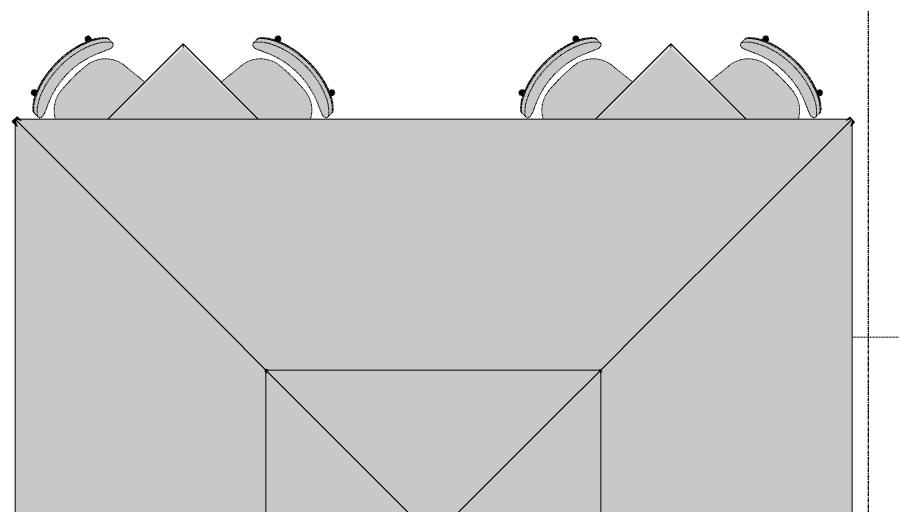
# Model space of a CAD drawing. Header units: inches. Extents: x 9391 to 11530, y 1186 to 2858.
# Drawn here: x 10653.9 to 10783.9, y 2433.5 to 2505.6 of the extents above; entities that cross this region are included whole.
import ezdxf

# ---------------------------------------------------------------- set-up
doc = ezdxf.new("R2010")
doc.units = ezdxf.units.IN
doc.header["$MEASUREMENT"] = 0
for name, pattern in [('Dash 1_16_', [0.125, 0.0625, -0.0625]), ('Grid Line 1_2_', [0.875, 0.5, -0.125, 0.125, -0.125]), ('Hidden 1_8_', [0.1875, 0.125, -0.0625])]:
    doc.linetypes.add(name, pattern=pattern)
for name, color, linetype, lineweight in [('A-DETL-HDLN', 90, 'Hidden 1_8_', 9), ('A-GENM', 5, 'Continuous', 9), ('G-IMPT', 8, 'Continuous', 9), ('I-FURN', 30, 'Continuous', 9), ('I-FURN-1', 9, 'Continuous', 9), ('I-FURN-2', 253, 'Dash 1_16_', 9), ('S-GRID-1', 1, 'Grid Line 1_2_', 30)]:
    doc.layers.add(name, color=color, linetype=linetype, lineweight=lineweight)

# ---------------------------------------------------------------- blocks, each defined once
blk = doc.blocks.new('Table-Coffee_SMARTBIM - SQ-V27-FLOOR PLAN - ROOF')
at = {"layer": 'I-FURN'}
for points in [[(-0.59, 14.88), (14.88, 14.88), (14.92, 14.96), (-0.65, 14.94), (-0.61, 14.9)], [(-0.51, 14.79), (14.84, 14.84), (14.84, 14.88), (-0.57, 14.86), (-0.53, 14.81)], [(-0.43, 14.71), (14.76, 14.76), (14.76, 14.79), (-0.49, 14.77), (-0.45, 14.73)], [(-0.34, 14.63), (14.67, 14.67), (14.67, 14.71), (-0.41, 14.69), (-0.37, 14.65)], [(9.7, 4.58), (14.63, -0.34), (14.63, 14.63), (-0.34, 14.63), (7.31, 6.97)], [(14.65, -0.37), (14.71, -0.43), (14.67, 14.67), (14.63, 14.63), (14.63, -0.34)], [(14.76, -0.47), (14.79, -0.51), (14.76, 14.76), (14.71, 14.67), (14.74, -0.45)], [(14.84, -0.55), (14.88, -0.59), (14.84, 14.84), (14.79, 14.76), (14.79, -0.51), (14.82, -0.53)], [(14.96, -0.67), (14.92, 14.92), (14.88, 14.84), (14.88, -0.59), (14.94, -0.66)]]:
    blk.add_hatch(color=256, dxfattribs=at).paths.add_polyline_path(points, flags=0)
for p, q in [((15, 15), (-0.72, 15)), ((15, -0.72), (15, 15))]:
    blk.add_line(p, q, dxfattribs=at)
for points in [[(14.71, 14.71), (14.7, 14.7), (14.67, 14.67), (14.64, 14.64), (14.63, 14.63)], [(14.79, 14.79), (14.78, 14.78), (14.76, 14.76), (14.73, 14.73), (14.71, 14.71)], [(14.88, 14.88), (14.86, 14.86), (14.84, 14.84), (14.81, 14.81), (14.79, 14.79)], [(14.96, 14.96), (14.95, 14.95), (14.92, 14.92), (14.89, 14.89), (14.88, 14.88)], [(14.99, 14.99), (14.98, 14.98), (14.97, 14.97), (14.96, 14.96), (14.96, 14.96)], [(15, 15), (15, 15), (15, 15), (14.99, 14.99), (14.99, 14.99)]]:
    blk.add_open_spline(points, degree=3, dxfattribs=at)
blk = doc.blocks.new('HermanMiller_Collection_Deja-VuChair - OUTDOOR - CHAIR-V28-FLOOR PLAN - ROOF')
at = {"layer": 'I-FURN-1'}
for points in [[(-6.66, -7.26), (-7.16, -6.6), (-7.64, -5.75), (-8.16, -4.43), (-8.29, -3.97), (-8.52, -3.02), (-8.66, -2.23), (-8.79, -1.04), (-8.8, 0.56), (-8.71, 1.7), (-8.54, 2.84), (-8.28, 3.97), (-8.03, 4.73), (-7.73, 5.48), (-7.36, 6.22), (-6.82, 7.02), (-7.19, 6.54), (-7.66, 5.77), (-8.09, 4.8), (-8.36, 4.05), (-8.56, 3.34), (-8.79, 2.2), (-8.94, 0.69), (-8.95, -0.43), (-8.86, -1.69), (-8.73, -2.59), (-8.51, -3.59), (-8.12, -4.8), (-7.8, -5.53), (-7.43, -6.24), (-6.89, -6.99)], [(-4.96, -7.62), (-4.88, -7.44), (-4.84, -7.2), (-4.87, -7.02), (-5.08, -6.44), (-6.07, -4.01), (-6.36, -3), (-6.61, -1.46), (-6.69, -0.6), (-6.66, 0.95), (-6.57, 1.81), (-6.22, 3.43), (-6, 4.17), (-5.15, 6.19), (-4.83, 7.02), (-4.81, 7.28), (-4.84, 7.44), (-4.92, 7.62), (-5.13, 7.74), (-5.27, 7.74), (-5.38, 7.7), (-5.86, 7.29), (-6.43, 6.6), (-6.94, 5.77), (-7.48, 4.51), (-7.71, 3.8), (-7.91, 3), (-8.1, 1.97), (-8.21, 0.76), (-8.23, -0.48), (-8.14, -1.71), (-8, -2.65), (-7.73, -3.8), (-7.39, -4.81), (-7.1, -5.49), (-6.72, -6.21), (-6.13, -7.03), (-5.61, -7.56), (-5.3, -7.75), (-5.27, -7.76), (-5.09, -7.72)], [(-7.66, 5.77), (-7.13, 6.64), (-6.5, 7.38), (-6.11, 7.7), (-6.09, 7.76), (-6.28, 7.71), (-6.42, 7.62), (-6.78, 7.3), (-7.32, 6.6), (-7.79, 5.77), (-7.78, 5.77)], [(-6.94, 5.77), (-6.42, 6.62), (-5.86, 7.29), (-5.38, 7.7), (-5.32, 7.76), (-6.02, 7.74), (-6.21, 7.64), (-6.58, 7.3), (-7.12, 6.6), (-7.6, 5.77), (-6.97, 5.77)], [(-2.64, -5.6), (2.25, -0.72), (2.25, 7.04), (-1.6, 6.63), (-2.59, 6.41), (-3.51, 5.98), (-4.3, 5.34), (-4.93, 4.55), (-5.38, 3.54), (-5.58, 2.64), (-5.71, 0), (-5.57, -2.67), (-5.36, -3.63), (-4.93, -4.55), (-4.3, -5.34), (-3.4, -6.03), (-3.17, -6.14), (-2.67, -5.64)], [(-8.08, 5.11), (-7.76, 5.92), (-8.15, 6.05), (-8.47, 5.95), (-8.6, 5.77), (-8.59, 5.43), (-8.34, 5.21), (-8.26, 5.17)], [(-8.52, 3.5), (-8.09, 4.8), (-7.77, 5.53), (-7.66, 5.77), (-7.79, 5.77), (-8.22, 4.73), (-8.46, 4), (-8.6, 3.5)], [(-7.8, 3.5), (-7.37, 4.81), (-7.04, 5.56), (-6.97, 5.77), (-7.62, 5.73), (-8.14, 4.43), (-8.28, 3.97), (-8.41, 3.5), (-8.02, 3.5)], [(-7.82, -3.5), (-8.06, -2.35), (-8.22, -0.75), (-8.23, 0.49), (-8.2, 1.18), (-7.96, 2.74), (-7.8, 3.5), (-8.41, 3.5), (-8.65, 2.23), (-8.8, 0.72), (-8.8, -0.56), (-8.72, -1.7), (-8.55, -2.87), (-8.42, -3.5), (-7.92, -3.5)], [(-7.69, -5.77), (-8.2, -4.57), (-8.38, -4.06), (-8.54, -3.5), (-8.62, -3.5), (-8.24, -4.73), (-7.92, -5.54), (-7.82, -5.77)], [(-6.97, -5.77), (-7.51, -4.51), (-7.76, -3.71), (-7.82, -3.5), (-8.42, -3.5), (-8.05, -4.73), (-7.75, -5.48), (-7.63, -5.77), (-7, -5.77)], [(-7.74, -5.92), (-8.01, -5.33), (-8.12, -5.12), (-8.44, -5.26), (-8.62, -5.54), (-8.62, -5.66), (-8.47, -5.95), (-8.26, -6.05), (-7.9, -5.97), (-7.77, -5.93)], [(-6.02, -7.76), (-6.25, -7.64), (-6.62, -7.29), (-7.31, -6.42), (-7.69, -5.77), (-7.8, -5.81), (-7.33, -6.64), (-6.81, -7.3), (-6.37, -7.7), (-6.11, -7.76), (-6.04, -7.76)], [(-5.27, -7.76), (-5.43, -7.7), (-5.9, -7.29), (-6.47, -6.6), (-7, -5.77), (-7.62, -5.78), (-7.12, -6.66), (-6.62, -7.3), (-6.17, -7.7), (-5.91, -7.76), (-5.29, -7.76)]]:
    blk.add_hatch(color=256, dxfattribs=at).paths.add_polyline_path(points, flags=0)
h = blk.add_hatch(color=256, dxfattribs=at)
h.paths.add_polyline_path([(-8.62, -3.5), (-8.59, -3.26), (-8.82, -2.06), (-8.94, -0.69), (-8.95, 0.43), (-8.87, 1.52), (-8.7, 2.7), (-8.58, 3.33), (-8.62, 3.4), (-8.89, 1.82), (-8.99, 0.64), (-9, -0.38), (-8.91, -1.74), (-8.76, -2.78), (-8.63, -3.4)], flags=0)
h.paths.add_polyline_path([(-8.57, 3.27), (-8.52, 3.5), (-8.58, 3.47), (-8.57, 3.3)], flags=0)
at = {"layer": 'I-FURN-2'}
for p, q in [((-5.95, 7.76), (-6.17, 7.76)), ((-5.23, 7.76), (-5.98, 7.76)), ((-1.6, 6.63), (2.25, 7.04)), ((-8.34, 5.21), (-8.08, 5.11)), ((-7.72, 5.91), (-8.03, 6.03)), ((-8.1, -5.12), (-8.34, -5.21)), ((-8.03, -6.03), (-7.74, -5.92)), ((-6.22, -7.76), (-5.99, -7.76)), ((-6.02, -7.76), (-5.27, -7.76))]:
    blk.add_line(p, q, dxfattribs=at)
for centre, radius, start, end in [((-1.14, 2.2), 4.46, 96, 174.2705), ((-8.19, 5.62), 0.438, 69.4759, 249.4759), ((20.76, 0), 26.47, 174.2705, 185.7295), ((-1.14, -2.2), 4.46, 185.7295, 242.6914), ((-8.19, -5.62), 0.438, 110.5241, 290.5241)]:
    blk.add_arc(centre, radius, start, end, dxfattribs=at)
for points, knots in [([(-6.17, 7.76), (-6.2, 7.75), (-6.26, 7.74), (-6.35, 7.69), (-6.42, 7.63), (-6.49, 7.57), (-6.55, 7.53), (-6.61, 7.47), (-6.68, 7.4), (-6.83, 7.24), (-7.04, 7), (-7.31, 6.63), (-7.56, 6.22), (-7.72, 5.92), (-7.79, 5.77)], [-1, -1, -1, -1, -0.892857, -0.839286, -0.785714, -0.732143, -0.705357, -0.678571, -0.625, -0.571429, -0.428571, -0.285714, -0.142857, 0, 0, 0, 0]), ([(-7.66, 5.77), (-7.6, 5.88), (-7.51, 6.05), (-7.38, 6.27), (-7.18, 6.58), (-6.91, 6.94), (-6.67, 7.2), (-6.58, 7.29)], [-1, -1, -1, -1, -0.8928571, -0.8392857, -0.7857143, -0.5714286, -0.4285714, -0.4285714, -0.4285714, -0.4285714]), ([(-7.6, 5.77), (-7.53, 5.92), (-7.37, 6.22), (-7.11, 6.63), (-6.88, 6.95), (-6.73, 7.13), (-6.67, 7.2)], [0, 0, 0, 0, 0.1428571, 0.2857143, 0.4285714, 0.5227503, 0.5227503, 0.5227503, 0.5227503]), ([(-5.23, 7.76), (-5.25, 7.75), (-5.29, 7.74), (-5.38, 7.7), (-5.47, 7.64), (-5.54, 7.58), (-5.62, 7.52), (-5.73, 7.42), (-5.91, 7.25), (-6.18, 6.94), (-6.46, 6.58), (-6.66, 6.27), (-6.79, 6.05), (-6.88, 5.88), (-6.94, 5.77)], [0, 0, 0, 0, 0.071429, 0.142857, 0.214286, 0.25, 0.285714, 0.357143, 0.428571, 0.571429, 0.785714, 0.839286, 0.892857, 1, 1, 1, 1]), ([(-6.58, 7.3), (-6.55, 7.33), (-6.49, 7.4), (-6.41, 7.47), (-6.36, 7.52), (-6.35, 7.53), (-6.34, 7.54)], [0.5714286, 0.5714286, 0.5714286, 0.5714286, 0.625, 0.6785714, 0.7053571, 0.7125679, 0.7125679, 0.7125679, 0.7125679]), ([(-6.58, 7.29), (-6.54, 7.34), (-6.45, 7.43), (-6.37, 7.5), (-6.32, 7.53)], [-0.4274549, -0.4274549, -0.4274549, -0.4274549, -0.3571429, -0.2857143, -0.2857143, -0.2857143, -0.2857143]), ([(-6.34, 7.54), (-6.33, 7.55), (-6.29, 7.58), (-6.23, 7.63), (-6.17, 7.67), (-6.14, 7.69), (-6.13, 7.7)], [0.7142857, 0.7142857, 0.7142857, 0.7142857, 0.7321429, 0.7857143, 0.8392857, 0.8562012, 0.8562012, 0.8562012, 0.8562012]), ([(-6.13, 7.7), (-6.12, 7.71), (-6.06, 7.74), (-6.01, 7.75), (-5.98, 7.76)], [0.8571429, 0.8571429, 0.8571429, 0.8571429, 0.8928571, 1, 1, 1, 1]), ([(-5.55, 5.29), (-5.49, 5.43), (-5.37, 5.7), (-5.2, 6.09), (-5.04, 6.45), (-4.93, 6.72), (-4.86, 6.9), (-4.82, 7.06), (-4.8, 7.15), (-4.8, 7.2)], [0, 0, 0, 0, 0.166667, 0.333333, 0.5, 0.666667, 0.75, 0.833333, 1, 1, 1, 1]), ([(-5.58, -5.29), (-5.91, -4.55), (-6.43, -3.02), (-6.8, -0.41), (-6.59, 2.43), (-5.97, 4.37), (-5.55, 5.29)], [0, 0, 0, 0, 0.222222, 0.444444, 0.722222, 1, 1, 1, 1]), ([(-7.82, -5.77), (-7.77, -5.88), (-7.68, -6.05), (-7.56, -6.27), (-7.44, -6.48), (-7.27, -6.72), (-7.05, -7.02), (-6.86, -7.26), (-6.69, -7.43), (-6.57, -7.54), (-6.46, -7.63), (-6.33, -7.73), (-6.26, -7.75), (-6.22, -7.76)], [-1, -1, -1, -1, -0.892857, -0.839286, -0.785714, -0.678571, -0.571429, -0.428571, -0.357143, -0.285714, -0.214286, -0.142857, 0, 0, 0, 0]), ([(-6.37, -7.54), (-6.37, -7.53), (-6.39, -7.51), (-6.44, -7.47), (-6.52, -7.39), (-6.68, -7.24), (-6.9, -6.99), (-7.18, -6.63), (-7.45, -6.22), (-7.61, -5.92), (-7.69, -5.77)], [-0.7142857, -0.7142857, -0.7142857, -0.7142857, -0.7053571, -0.6785714, -0.625, -0.5714286, -0.4285714, -0.2857143, -0.1428571, 0, 0, 0, 0]), ([(-6.66, -7.26), (-6.73, -7.17), (-6.87, -7.01), (-7.08, -6.72), (-7.24, -6.48), (-7.37, -6.27), (-7.49, -6.05), (-7.57, -5.88), (-7.63, -5.77)], [0.448882, 0.448882, 0.448882, 0.448882, 0.5714286, 0.6785714, 0.7857143, 0.8392857, 0.8928571, 1, 1, 1, 1]), ([(-6.97, -5.77), (-6.89, -5.92), (-6.73, -6.22), (-6.46, -6.63), (-6.18, -6.99), (-5.96, -7.24), (-5.8, -7.39), (-5.72, -7.47), (-5.66, -7.52), (-5.6, -7.57), (-5.53, -7.63), (-5.45, -7.68), (-5.36, -7.74), (-5.3, -7.75), (-5.27, -7.76)], [0, 0, 0, 0, 0.142857, 0.285714, 0.428571, 0.571429, 0.625, 0.678571, 0.705357, 0.732143, 0.785714, 0.839286, 0.892857, 1, 1, 1, 1]), ([(-4.84, -7.2), (-4.84, -7.15), (-4.86, -7.06), (-4.9, -6.9), (-4.97, -6.72), (-5.07, -6.45), (-5.23, -6.09), (-5.4, -5.7), (-5.52, -5.43), (-5.58, -5.29)], [0, 0, 0, 0, 0.166667, 0.25, 0.333333, 0.5, 0.666667, 0.833333, 1, 1, 1, 1]), ([(-6.38, -7.54), (-6.42, -7.5), (-6.5, -7.43), (-6.58, -7.34), (-6.62, -7.3)], [0.287407, 0.287407, 0.287407, 0.287407, 0.3571429, 0.4285714, 0.4285714, 0.4285714, 0.4285714]), ([(-6.17, -7.7), (-6.2, -7.68), (-6.27, -7.63), (-6.34, -7.57), (-6.38, -7.54)], [0.1437853, 0.1437853, 0.1437853, 0.1437853, 0.2142857, 0.2857143, 0.2857143, 0.2857143, 0.2857143])]:
    blk.add_open_spline(points, degree=3, knots=knots, dxfattribs=at)
for points in [[(-6.67, 7.2), (-6.64, 7.23), (-6.62, 7.26), (-6.59, 7.29)], [(-4.8, 7.2), (-4.81, 7.29), (-4.83, 7.45), (-4.91, 7.63), (-5.04, 7.73), (-5.16, 7.76), (-5.23, 7.76)], [(-7.79, 5.77), (-7.91, 5.53), (-8.12, 5.03), (-8.39, 4.27), (-8.54, 3.76), (-8.6, 3.5)], [(-8.52, 3.5), (-8.46, 3.76), (-8.3, 4.28), (-8.01, 5.04), (-7.78, 5.53), (-7.66, 5.77)], [(-8.41, 3.5), (-8.35, 3.76), (-8.2, 4.27), (-7.93, 5.03), (-7.72, 5.53), (-7.6, 5.77)], [(-6.94, 5.77), (-7.06, 5.53), (-7.29, 5.04), (-7.58, 4.28), (-7.74, 3.76), (-7.8, 3.5)], [(-8.6, 3.5), (-8.78, 2.74), (-9.03, 1.19), (-9.04, -1.18), (-8.8, -2.74), (-8.62, -3.5)], [(-8.54, -3.5), (-8.73, -2.74), (-8.99, -1.19), (-8.98, 1.19), (-8.72, 2.74), (-8.52, 3.5)], [(-8.42, -3.5), (-8.6, -2.74), (-8.84, -1.18), (-8.84, 1.19), (-8.59, 2.74), (-8.41, 3.5)], [(-7.8, 3.5), (-8, 2.74), (-8.26, 1.19), (-8.27, -1.19), (-8.01, -2.74), (-7.82, -3.5)], [(-8.62, -3.5), (-8.56, -3.76), (-8.41, -4.27), (-8.15, -5.03), (-7.94, -5.53), (-7.82, -5.77)], [(-7.69, -5.77), (-7.81, -5.53), (-8.04, -5.04), (-8.32, -4.27), (-8.48, -3.76), (-8.54, -3.5)], [(-7.63, -5.77), (-7.74, -5.53), (-7.96, -5.03), (-8.22, -4.27), (-8.36, -3.76), (-8.42, -3.5)], [(-7.82, -3.5), (-7.75, -3.76), (-7.6, -4.27), (-7.32, -5.04), (-7.09, -5.53), (-6.97, -5.77)], [(-6.02, -7.76), (-6.06, -7.75), (-6.11, -7.73), (-6.17, -7.7)], [(-5.27, -7.76), (-5.2, -7.76), (-5.08, -7.73), (-4.95, -7.63), (-4.87, -7.45), (-4.85, -7.29), (-4.84, -7.2)]]:
    blk.add_open_spline(points, degree=3, dxfattribs=at)
blk = doc.blocks.new('HermanMiller_Collection_Deja-VuChair - OUTDOOR - CHAIR-V29-FLOOR PLAN - ROOF')
at = {"layer": 'I-FURN-1'}
for points in [[(-6.66, 7.26), (-7.18, 6.62), (-7.69, 5.77), (-8.12, 4.8), (-8.45, 3.81), (-8.58, 3.33), (-8.8, 2.2), (-8.94, 0.69), (-8.95, -0.43), (-8.87, -1.52), (-8.77, -2.35), (-8.5, -3.59), (-8.09, -4.8), (-7.77, -5.52), (-7.39, -6.24), (-6.84, -7), (-7.04, -6.72), (-7.38, -6.18), (-7.82, -5.26), (-8.14, -4.43), (-8.28, -3.97), (-8.5, -3.02), (-8.69, -1.88), (-8.78, -1.05), (-8.8, 0.56), (-8.72, 1.7), (-8.55, 2.84), (-8.29, 3.97), (-8.05, 4.73), (-7.75, 5.48), (-7.39, 6.22), (-6.86, 7.02), (-6.82, 7.07)], [(-4.96, 7.62), (-5.17, 7.74), (-5.35, 7.73), (-5.43, 7.7), (-5.9, 7.29), (-6.48, 6.58), (-6.97, 5.77), (-7.51, 4.51), (-7.73, 3.8), (-7.92, 3), (-8.1, 1.97), (-8.22, 0.75), (-8.23, -0.49), (-8.16, -1.48), (-7.98, -2.65), (-7.71, -3.8), (-7.37, -4.81), (-7.04, -5.56), (-6.69, -6.21), (-6.12, -7), (-5.58, -7.56), (-5.32, -7.72), (-5.23, -7.76), (-5.01, -7.7), (-4.92, -7.62), (-4.84, -7.44), (-4.8, -7.2), (-4.83, -7.02), (-5.04, -6.44), (-6, -4.17), (-6.34, -3), (-6.59, -1.65), (-6.69, -0.48), (-6.66, 0.95), (-6.58, 1.81), (-6.24, 3.4), (-6.02, 4.16), (-5.22, 6.11), (-4.87, 7.02), (-4.86, 7.32), (-4.9, 7.49)], [(-6.02, 7.76), (-6.32, 7.71), (-6.46, 7.62), (-6.81, 7.3), (-7.35, 6.6), (-7.82, 5.77), (-7.67, 5.81), (-7.16, 6.64), (-6.56, 7.36), (-6.16, 7.7), (-6.05, 7.74)], [(-5.27, 7.76), (-6.05, 7.74), (-6.25, 7.64), (-6.62, 7.3), (-7.16, 6.6), (-7.63, 5.77), (-6.97, 5.77), (-6.46, 6.62), (-5.9, 7.29), (-5.43, 7.7), (-5.3, 7.75)], [(-7.74, 5.92), (-8.15, 6.05), (-8.47, 5.95), (-8.56, 5.82), (-8.62, 5.54), (-8.59, 5.43), (-8.34, 5.21), (-8.1, 5.12), (-7.75, 5.91)], [(-7.69, 5.77), (-7.82, 5.77), (-8.24, 4.73), (-8.56, 3.7), (-8.62, 3.5), (-8.54, 3.5), (-8.12, 4.8), (-7.8, 5.53), (-7.74, 5.65)], [(-6.97, 5.77), (-7.65, 5.73), (-8.16, 4.43), (-8.3, 3.97), (-8.42, 3.5), (-7.82, 3.5), (-7.39, 4.81), (-7.07, 5.56), (-6.98, 5.75)], [(2.25, 0.72), (-3.17, 6.14), (-3.51, 5.98), (-4.36, 5.26), (-4.93, 4.55), (-5.36, 3.63), (-5.58, 2.64), (-5.71, 0), (-5.57, -2.67), (-5.36, -3.63), (-4.88, -4.61), (-4.3, -5.34), (-3.51, -5.98), (-2.58, -6.42), (-1.6, -6.63), (2.25, -7.04), (2.25, -1.35)], [(-7.82, 3.5), (-8.42, 3.5), (-8.66, 2.23), (-8.79, 1.04), (-8.8, -0.56), (-8.71, -1.7), (-8.54, -2.83), (-8.41, -3.5), (-7.8, -3.5), (-8.05, -2.34), (-8.21, -0.76), (-8.23, 0.48), (-8.2, 1.18), (-7.98, 2.73), (-7.86, 3.31)], [(-8.52, -3.5), (-8.6, -3.5), (-8.17, -4.86), (-7.89, -5.54), (-7.79, -5.77), (-7.66, -5.77), (-8.09, -4.8), (-8.36, -4.05), (-8.5, -3.59)], [(-7.8, -3.5), (-8.41, -3.5), (-8.03, -4.73), (-7.73, -5.48), (-7.6, -5.77), (-6.95, -5.74), (-7.48, -4.51), (-7.74, -3.72), (-7.75, -3.69)], [(-8.08, -5.11), (-8.44, -5.26), (-8.62, -5.54), (-8.56, -5.83), (-8.37, -6.01), (-8.26, -6.05), (-8.03, -6.03), (-7.73, -5.89), (-7.95, -5.4), (-8.08, -5.11)], [(-7.66, -5.77), (-7.77, -5.81), (-7.3, -6.62), (-6.78, -7.3), (-6.32, -7.7), (-6.07, -7.76), (-6.09, -7.71), (-6.24, -7.61), (-6.59, -7.29), (-7.28, -6.42), (-7.64, -5.81)], [(-6.94, -5.77), (-7.59, -5.78), (-7.09, -6.65), (-6.58, -7.3), (-6.13, -7.7), (-5.87, -7.76), (-5.32, -7.72), (-5.38, -7.7), (-5.86, -7.29), (-6.43, -6.6), (-6.87, -5.89)]]:
    blk.add_hatch(color=256, dxfattribs=at).paths.add_polyline_path(points, flags=0)
h = blk.add_hatch(color=256, dxfattribs=at)
h.paths.add_polyline_path([(-8.62, 3.5), (-8.9, 1.81), (-8.99, 0.74), (-8.99, -0.56), (-8.91, -1.7), (-8.73, -2.84), (-8.59, -3.39), (-8.57, -3.27), (-8.81, -2.06), (-8.94, -0.69), (-8.95, 0.43), (-8.86, 1.69), (-8.72, 2.64), (-8.6, 3.32), (-8.61, 3.47)], flags=0)
h.paths.add_polyline_path([(-8.57, -3.27), (-8.58, -3.5), (-8.52, -3.5), (-8.57, -3.29)], flags=0)
at = {"layer": 'I-FURN-2'}
for p, q in [((-5.99, 7.76), (-6.22, 7.76)), ((-5.27, 7.76), (-6.02, 7.76)), ((-8.34, 5.21), (-8.1, 5.12)), ((-7.74, 5.92), (-8.03, 6.03)), ((-8.08, -5.11), (-8.34, -5.21)), ((-8.03, -6.03), (-7.72, -5.91)), ((-6.17, -7.76), (-5.95, -7.76)), ((-5.98, -7.76), (-5.23, -7.76)), ((2.25, -7.04), (-1.6, -6.63))]:
    blk.add_line(p, q, dxfattribs=at)
for centre, radius, start, end in [((-8.19, 5.62), 0.438, 69.4759, 249.4759), ((-1.14, 2.2), 4.46, 117.3086, 174.2705), ((20.76, 0), 26.47, 174.2705, 185.7295), ((-1.14, -2.2), 4.46, 185.7295, 264), ((-8.19, -5.62), 0.438, 110.5241, 290.5241)]:
    blk.add_arc(centre, radius, start, end, dxfattribs=at)
for points, knots in [([(-6.22, 7.76), (-6.25, 7.75), (-6.3, 7.74), (-6.39, 7.69), (-6.46, 7.63), (-6.53, 7.58), (-6.59, 7.53), (-6.64, 7.47), (-6.72, 7.4), (-6.87, 7.24), (-7.07, 7), (-7.34, 6.63), (-7.6, 6.22), (-7.75, 5.92), (-7.82, 5.77)], [-1, -1, -1, -1, -0.892857, -0.839286, -0.785714, -0.732143, -0.705357, -0.678571, -0.625, -0.571429, -0.428571, -0.285714, -0.142857, 0, 0, 0, 0]), ([(-7.69, 5.77), (-7.63, 5.88), (-7.54, 6.05), (-7.41, 6.27), (-7.28, 6.47), (-7.11, 6.72), (-6.88, 7.02), (-6.67, 7.25), (-6.49, 7.43), (-6.41, 7.5), (-6.37, 7.53)], [-1, -1, -1, -1, -0.8928571, -0.8392857, -0.7857143, -0.6785714, -0.5714286, -0.4285714, -0.3571429, -0.2857143, -0.2857143, -0.2857143, -0.2857143]), ([(-7.63, 5.77), (-7.56, 5.92), (-7.4, 6.22), (-7.15, 6.63), (-6.89, 6.98), (-6.73, 7.17), (-6.66, 7.26)], [0, 0, 0, 0, 0.1428571, 0.2857143, 0.4285714, 0.551118, 0.551118, 0.551118, 0.551118]), ([(-5.27, 7.76), (-5.29, 7.75), (-5.34, 7.74), (-5.43, 7.7), (-5.51, 7.64), (-5.59, 7.58), (-5.67, 7.52), (-5.77, 7.43), (-5.95, 7.25), (-6.15, 7.02), (-6.39, 6.72), (-6.56, 6.47), (-6.69, 6.27), (-6.82, 6.05), (-6.91, 5.88), (-6.97, 5.77)], [0, 0, 0, 0, 0.071429, 0.142857, 0.214286, 0.25, 0.285714, 0.357143, 0.428571, 0.571429, 0.678571, 0.785714, 0.839286, 0.892857, 1, 1, 1, 1]), ([(-6.62, 7.3), (-6.59, 7.33), (-6.53, 7.4), (-6.45, 7.47), (-6.4, 7.52), (-6.39, 7.53), (-6.38, 7.54)], [0.5714286, 0.5714286, 0.5714286, 0.5714286, 0.625, 0.6785714, 0.7053571, 0.712593, 0.712593, 0.712593, 0.712593]), ([(-6.38, 7.54), (-6.37, 7.55), (-6.33, 7.58), (-6.27, 7.63), (-6.21, 7.67), (-6.18, 7.69), (-6.17, 7.7)], [0.7142857, 0.7142857, 0.7142857, 0.7142857, 0.7321429, 0.7857143, 0.8392857, 0.8562147, 0.8562147, 0.8562147, 0.8562147]), ([(-6.17, 7.7), (-6.16, 7.71), (-6.1, 7.74), (-6.05, 7.75), (-6.02, 7.76)], [0.8571429, 0.8571429, 0.8571429, 0.8571429, 0.8928571, 1, 1, 1, 1]), ([(-5.58, 5.29), (-5.52, 5.43), (-5.4, 5.7), (-5.23, 6.09), (-5.07, 6.45), (-4.97, 6.72), (-4.9, 6.9), (-4.86, 7.06), (-4.84, 7.15), (-4.84, 7.2)], [0, 0, 0, 0, 0.166667, 0.333333, 0.5, 0.666667, 0.75, 0.833333, 1, 1, 1, 1]), ([(-5.55, -5.29), (-5.89, -4.56), (-6.42, -3.02), (-6.79, -0.41), (-6.6, 2.43), (-5.99, 4.37), (-5.58, 5.29)], [0, 0, 0, 0, 0.222222, 0.444444, 0.722222, 1, 1, 1, 1]), ([(-7.79, -5.77), (-7.74, -5.88), (-7.65, -6.05), (-7.53, -6.27), (-7.34, -6.58), (-7.08, -6.94), (-6.82, -7.25), (-6.65, -7.43), (-6.53, -7.54), (-6.42, -7.63), (-6.29, -7.73), (-6.21, -7.75), (-6.17, -7.76)], [-1, -1, -1, -1, -0.892857, -0.839286, -0.785714, -0.571429, -0.428571, -0.357143, -0.285714, -0.214286, -0.142857, 0, 0, 0, 0]), ([(-6.67, -7.2), (-6.73, -7.13), (-6.92, -6.9), (-7.15, -6.58), (-7.34, -6.27), (-7.46, -6.05), (-7.55, -5.88), (-7.6, -5.77)], [0.4772497, 0.4772497, 0.4772497, 0.4772497, 0.5714286, 0.7857143, 0.8392857, 0.8928571, 1, 1, 1, 1]), ([(-6.94, -5.77), (-6.86, -5.92), (-6.69, -6.22), (-6.42, -6.63), (-6.14, -6.99), (-5.92, -7.24), (-5.76, -7.39), (-5.68, -7.47), (-5.62, -7.52), (-5.56, -7.57), (-5.49, -7.63), (-5.41, -7.68), (-5.31, -7.74), (-5.26, -7.75), (-5.23, -7.76)], [0, 0, 0, 0, 0.142857, 0.285714, 0.428571, 0.571429, 0.625, 0.678571, 0.705357, 0.732143, 0.785714, 0.839286, 0.892857, 1, 1, 1, 1]), ([(-4.8, -7.2), (-4.8, -7.15), (-4.82, -7.06), (-4.86, -6.9), (-4.93, -6.72), (-5.04, -6.45), (-5.2, -6.09), (-5.37, -5.7), (-5.49, -5.43), (-5.55, -5.29)], [0, 0, 0, 0, 0.166667, 0.25, 0.333333, 0.5, 0.666667, 0.833333, 1, 1, 1, 1]), ([(-6.32, -7.53), (-6.33, -7.53), (-6.35, -7.51), (-6.4, -7.47), (-6.48, -7.39), (-6.55, -7.33), (-6.58, -7.29)], [-0.7142857, -0.7142857, -0.7142857, -0.7142857, -0.7053571, -0.6785714, -0.625, -0.5725451, -0.5725451, -0.5725451, -0.5725451]), ([(-6.34, -7.54), (-6.38, -7.5), (-6.46, -7.43), (-6.54, -7.34), (-6.58, -7.3)], [0.2874321, 0.2874321, 0.2874321, 0.2874321, 0.3571429, 0.4285714, 0.4285714, 0.4285714, 0.4285714]), ([(-6.13, -7.7), (-6.16, -7.68), (-6.23, -7.63), (-6.3, -7.57), (-6.34, -7.54)], [0.1437988, 0.1437988, 0.1437988, 0.1437988, 0.2142857, 0.2857143, 0.2857143, 0.2857143, 0.2857143])]:
    blk.add_open_spline(points, degree=3, knots=knots, dxfattribs=at)
for points in [[(-4.84, 7.2), (-4.85, 7.29), (-4.87, 7.45), (-4.95, 7.63), (-5.08, 7.73), (-5.2, 7.76), (-5.27, 7.76)], [(-7.82, 5.77), (-7.94, 5.53), (-8.15, 5.03), (-8.41, 4.27), (-8.56, 3.76), (-8.62, 3.5)], [(-8.54, 3.5), (-8.48, 3.76), (-8.32, 4.27), (-8.04, 5.04), (-7.81, 5.53), (-7.69, 5.77)], [(-8.42, 3.5), (-8.36, 3.76), (-8.22, 4.27), (-7.96, 5.03), (-7.74, 5.53), (-7.63, 5.77)], [(-6.97, 5.77), (-7.09, 5.53), (-7.32, 5.04), (-7.6, 4.27), (-7.75, 3.76), (-7.82, 3.5)], [(-8.62, 3.5), (-8.8, 2.74), (-9.04, 1.18), (-9.03, -1.19), (-8.78, -2.74), (-8.6, -3.5)], [(-8.52, -3.5), (-8.72, -2.74), (-8.98, -1.19), (-8.99, 1.19), (-8.73, 2.74), (-8.54, 3.5)], [(-8.41, -3.5), (-8.59, -2.74), (-8.84, -1.19), (-8.84, 1.18), (-8.6, 2.74), (-8.42, 3.5)], [(-7.82, 3.5), (-8.01, 2.74), (-8.27, 1.19), (-8.26, -1.19), (-8, -2.74), (-7.8, -3.5)], [(-8.6, -3.5), (-8.54, -3.76), (-8.39, -4.27), (-8.12, -5.03), (-7.91, -5.53), (-7.79, -5.77)], [(-7.66, -5.77), (-7.78, -5.53), (-8.01, -5.04), (-8.3, -4.28), (-8.46, -3.76), (-8.52, -3.5)], [(-7.6, -5.77), (-7.72, -5.53), (-7.93, -5.03), (-8.2, -4.27), (-8.35, -3.76), (-8.41, -3.5)], [(-7.8, -3.5), (-7.74, -3.76), (-7.58, -4.28), (-7.29, -5.04), (-7.06, -5.53), (-6.94, -5.77)], [(-6.58, -7.29), (-6.67, -7.2), (-6.86, -6.99), (-7.14, -6.63), (-7.42, -6.22), (-7.58, -5.92), (-7.66, -5.77)], [(-6.59, -7.29), (-6.62, -7.26), (-6.64, -7.23), (-6.67, -7.2)], [(-5.98, -7.76), (-6.02, -7.75), (-6.07, -7.73), (-6.13, -7.7)], [(-5.23, -7.76), (-5.16, -7.76), (-5.04, -7.73), (-4.91, -7.63), (-4.83, -7.45), (-4.81, -7.29), (-4.8, -7.2)]]:
    blk.add_open_spline(points, degree=3, dxfattribs=at)
blk = doc.blocks.new('Table-Coffee_SMARTBIM - SQ-V30-FLOOR PLAN - ROOF')
at = {"layer": 'I-FURN'}
for points in [[(-0.64, 14.92), (-0.59, 14.88), (14.88, 14.88), (14.92, 14.96), (-0.65, 14.94)], [(-0.51, 14.79), (14.84, 14.84), (14.84, 14.88), (-0.57, 14.86), (-0.53, 14.81)], [(-0.51, 14.79), (-0.43, 14.71), (14.76, 14.76), (14.76, 14.79), (0.15, 14.79)], [(-0.34, 14.63), (14.67, 14.67), (14.67, 14.71), (-0.41, 14.69), (-0.37, 14.65)], [(7, 7.28), (14.63, -0.34), (14.63, 14.63), (-0.34, 14.63), (6.02, 8.27)], [(14.63, -0.34), (14.71, -0.43), (14.67, 14.67), (14.63, 14.63), (14.63, 1.72)], [(14.78, -0.49), (14.79, -0.51), (14.76, 14.76), (14.71, 14.67), (14.74, -0.45), (14.76, -0.47)], [(14.86, -0.57), (14.88, -0.59), (14.84, 14.84), (14.79, 14.76), (14.79, -0.51), (14.84, -0.55)], [(14.88, -0.59), (14.96, -0.67), (14.92, 14.92), (14.88, 14.84), (14.88, 1.48)], [(14.97, -0.68), (14.99, -0.7), (14.96, -0.67)]]:
    blk.add_hatch(color=256, dxfattribs=at).paths.add_polyline_path(points, flags=0)
for p, q in [((15, 15), (-0.72, 15)), ((15, -0.72), (15, 15))]:
    blk.add_line(p, q, dxfattribs=at)
for points in [[(14.71, 14.71), (14.7, 14.7), (14.67, 14.67), (14.64, 14.64), (14.63, 14.63)], [(14.79, 14.79), (14.78, 14.78), (14.76, 14.76), (14.73, 14.73), (14.71, 14.71)], [(14.88, 14.88), (14.86, 14.86), (14.84, 14.84), (14.81, 14.81), (14.79, 14.79)], [(14.96, 14.96), (14.95, 14.95), (14.92, 14.92), (14.89, 14.89), (14.88, 14.88)], [(14.99, 14.99), (14.98, 14.98), (14.97, 14.97), (14.96, 14.96), (14.96, 14.96)], [(15, 15), (15, 15), (15, 15), (14.99, 14.99), (14.99, 14.99)]]:
    blk.add_open_spline(points, degree=3, dxfattribs=at)
blk = doc.blocks.new('Umbrella-Outdoor_17359 - umbrella_dwg-1501861-FLOOR PLAN - ROOF')
at = {"layer": 'G-IMPT'}
for points in [[(-218.76, 1.04), (-219.05, 2.13), (-218.21, 1.9), (-218.82, 2.51), (-219.52, 1.8), (-219.08, 1.36)], [(-219.05, -121.53), (-182.09, -84.46), (-182.28, -84.27), (-182.07, -84.06), (-182.07, -59.9), (-182.14, -59.9), (-182.14, -59.5), (-182.07, -59.5), (-182.07, -35.28), (-182.25, -35.1), (-182.09, -34.94), (-219.05, 2.13), (-218.76, 1.04), (-219.08, 1.36), (-219.08, -59.2), (-218.96, -59.2), (-218.96, -60.2), (-219.08, -60.2), (-219.08, -120.59), (-218.7, -120.21)], [(-179.93, -34.96), (-132.9, -34.96), (-132.8, -34.85), (-132.65, -34.96), (-95.54, 2.16), (-95.63, 2.16), (-96.35, 1.96), (-96.16, 2.16), (-218.46, 2.16), (-218.21, 1.9), (-219.05, 2.13), (-182.07, -34.92), (-181.97, -34.82), (-181.82, -34.96), (-180.35, -34.96)], [(-95.54, -121.56), (-95.54, -121.47), (-95.73, -120.75), (-95.54, -120.94), (-95.54, 1.36), (-95.79, 1.11), (-95.54, 2.16), (-132.65, -34.99), (-132.51, -35.13), (-132.65, -35.28), (-132.65, -84.2), (-132.55, -84.3), (-132.65, -84.45), (-95.58, -121.52)], [(-181.94, -35.4), (-182.07, -34.96), (-181.72, -35.06), (-181.97, -34.82), (-182.25, -35.1), (-182.07, -35.28)], [(-182.06, -84.43), (-158.19, -60.46), (-158.47, -59.95), (-158.47, -59.48), (-158.41, -59.27), (-158.23, -58.97), (-158.21, -58.89), (-182.06, -34.97), (-181.94, -35.4), (-182.07, -35.28), (-182.07, -59.5), (-182.02, -59.51), (-182.02, -59.9), (-182.07, -59.9), (-182.07, -84.06), (-181.92, -83.9)], [(-132.65, -84.45), (-132.66, -84.41), (-132.73, -84.12), (-132.65, -84.2), (-132.65, -35.28), (-132.76, -35.38), (-132.67, -34.98), (-156.59, -58.94), (-156.4, -59.24), (-156.32, -59.5), (-156.33, -59.92), (-156.38, -60.14), (-156.5, -60.31), (-156.62, -60.48), (-132.67, -84.43)], [(-218.96, -60.2), (-218.96, -59.2), (-219.26, -59.2), (-219.26, -60.2)], [(-182.02, -59.9), (-182.02, -59.5), (-182.14, -59.5), (-182.14, -59.9), (-182.07, -59.9)], [(-157.46, -60.81), (-156.97, -60.7), (-156.64, -60.51), (-156.33, -59.95), (-156.34, -59.7), (-156.61, -59.7), (-156.89, -60.28), (-157.43, -60.48), (-157.97, -60.23), (-158.23, -59.7), (-158.49, -59.7), (-158.41, -60.14), (-158.29, -60.31), (-157.94, -60.65), (-157.47, -60.81)], [(-158.4, -59.7), (-158.19, -59.7), (-157.9, -59.12), (-157.36, -58.93), (-156.83, -59.17), (-156.56, -59.7), (-156.31, -59.7), (-156.39, -59.27), (-156.57, -58.97), (-156.76, -58.8), (-156.99, -58.67), (-157.51, -58.6), (-158.12, -58.87), (-158.32, -59.09), (-158.4, -59.24), (-158.47, -59.5), (-158.46, -59.7)], [(-180.97, -84.45), (-132.97, -84.45), (-133.07, -84.34), (-132.67, -84.43), (-156.64, -60.51), (-156.98, -60.7), (-157.3, -60.79), (-157.55, -60.79), (-157.86, -60.68), (-158.16, -60.51), (-158.21, -60.51), (-182.06, -84.43), (-181.84, -84.39), (-181.89, -84.45), (-181.47, -84.45)], [(-218.64, -121.56), (-96.33, -121.56), (-96.59, -121.31), (-95.54, -121.56), (-132.69, -84.45), (-132.83, -84.59), (-132.97, -84.45), (-181.89, -84.45), (-182, -84.55), (-182.09, -84.46), (-219.05, -121.53), (-218.44, -121.37)], [(-182, -84.55), (-181.82, -84.37), (-182.06, -84.43), (-181.92, -83.9), (-182.28, -84.27), (-182.07, -84.48)], [(-218.9, -121.83), (-218.44, -121.37), (-219.05, -121.53), (-218.7, -120.21), (-219.61, -121.12), (-219.08, -121.65)]]:
    blk.add_hatch(color=256, dxfattribs=at).paths.add_polyline_path(points, flags=0)
h = blk.add_hatch(color=256, dxfattribs=at)
h.paths.add_polyline_path([(-95.79, 1.11), (-95.19, 1.72), (-95.54, 2.07)], flags=0)
h.paths.add_polyline_path([(-96.35, 1.96), (-95.63, 2.16), (-95.89, 2.42), (-96.16, 2.16)], flags=0)
h = blk.add_hatch(color=256, dxfattribs=at)
h.paths.add_polyline_path([(-156.61, -58.92), (-132.68, -34.97), (-132.98, -35.04), (-132.9, -34.96), (-181.82, -34.96), (-181.72, -35.06), (-182.07, -34.96), (-158.18, -58.92), (-157.85, -58.7), (-157.24, -58.62), (-156.88, -58.73), (-156.68, -58.87)], flags=0)
h.paths.add_polyline_path([(-162.3, -52.57), (-162.3, -52.57), (-162.43, -52.3)], flags=0)
h = blk.add_hatch(color=256, dxfattribs=at)
h.paths.add_polyline_path([(-132.76, -35.38), (-132.51, -35.13), (-132.65, -34.99)], flags=0)
h.paths.add_polyline_path([(-132.98, -35.04), (-132.69, -34.96), (-132.8, -34.85), (-132.98, -35.04)], flags=0)
h = blk.add_hatch(color=256, dxfattribs=at)
h.paths.add_polyline_path([(-158.19, -59.7), (-158.13, -59.69), (-158.17, -59.65)], flags=0)
h.paths.add_polyline_path([(-156.74, -59.7), (-156.77, -59.41), (-156.82, -59.35), (-156.8, -59.3), (-156.79, -59.26), (-156.85, -59.14), (-157.07, -59.06), (-157.03, -59.13), (-157.12, -59.09), (-157.38, -59.01), (-157.37, -59.03), (-157.17, -59.16), (-156.93, -59.28), (-156.74, -59.7)], flags=0)
h.paths.add_polyline_path([(-158.04, -59.7), (-157.91, -59.27), (-157.98, -59.31), (-158.02, -59.42), (-158.03, -59.48), (-158.04, -59.66), (-158.04, -59.68)], flags=0)
h.paths.add_polyline_path([(-158.03, -59.32), (-157.91, -59.22), (-157.89, -59.14), (-157.97, -59.17), (-158.02, -59.29)], flags=0)
h.paths.add_polyline_path([(-157.51, -59.11), (-157.44, -59.05), (-157.52, -59.07)], flags=0)
h.paths.add_polyline_path([(-157.74, -59.2), (-157.55, -59.09), (-157.65, -59.09), (-157.85, -59.19), (-157.82, -59.2), (-157.75, -59.2)], flags=0)
h.paths.add_polyline_path([(-157.1, -59.05), (-157.4, -58.91), (-157.44, -58.98), (-157.11, -59.05)], flags=0)
h = blk.add_hatch(color=256, dxfattribs=at)
h.paths.add_polyline_path([(-156.85, -60.13), (-156.74, -60.03), (-156.68, -59.88), (-156.66, -59.7), (-156.61, -59.7), (-156.83, -59.29), (-156.83, -59.33), (-156.77, -59.41), (-156.74, -59.45), (-156.79, -59.62), (-156.76, -59.72), (-156.77, -59.92), (-156.76, -60.01), (-156.78, -60.05), (-156.85, -60.13)], flags=0)
h.paths.add_polyline_path([(-157.83, -60.03), (-157.86, -60.12), (-157.87, -60.03), (-157.83, -60.03)], flags=0)
h.paths.add_polyline_path([(-157.4, -60.49), (-156.93, -60.26), (-156.91, -60.14), (-156.93, -60.12), (-156.91, -59.99), (-157, -60.1), (-157.06, -60.15), (-157.18, -60.23), (-157.24, -60.24), (-157.32, -60.24), (-157.45, -60.26), (-157.81, -60.09), (-157.89, -59.99), (-157.9, -60.03), (-157.82, -60.16), (-157.41, -60.38), (-157.35, -60.45)], flags=0)
h.paths.add_polyline_path([(-157.53, -60.38), (-157.72, -60.33), (-157.63, -60.37), (-157.54, -60.38)], flags=0)
h.paths.add_polyline_path([(-157.26, -60.38), (-157.37, -60.33), (-157.28, -60.33), (-157.26, -60.38)], flags=0)
h.paths.add_polyline_path([(-157.21, -60.33), (-157.24, -60.28), (-156.97, -60.21), (-156.97, -60.24), (-157.14, -60.31), (-157.2, -60.33)], flags=0)
h.paths.add_polyline_path([(-156.95, -60.15), (-156.94, -60.03), (-156.91, -60.07), (-156.95, -60.15)], flags=0)
h.paths.add_polyline_path([(-157.94, -60.13), (-158, -60), (-158.06, -59.95), (-158.01, -59.79), (-158.04, -59.66), (-158.03, -59.48), (-158.04, -59.39), (-158.01, -59.35), (-158.11, -59.51), (-158.14, -59.7), (-158.19, -59.7), (-158, -60.1), (-157.95, -60.13)], flags=0)
h.paths.add_polyline_path([(-156.97, -59.38), (-156.93, -59.29), (-156.93, -59.37), (-156.96, -59.38)], flags=0)
h.paths.add_polyline_path([(-156.84, -59.5), (-156.97, -59.24), (-157.38, -59.02), (-157.37, -59.01), (-157.47, -58.97), (-157.53, -58.97), (-157.86, -59.14), (-157.89, -59.26), (-157.86, -59.28), (-157.87, -59.4), (-157.8, -59.3), (-157.73, -59.26), (-157.62, -59.17), (-157.55, -59.17), (-157.42, -59.13), (-157.34, -59.14), (-157, -59.3), (-156.91, -59.42), (-156.85, -59.48)], flags=0)
h.paths.add_polyline_path([(-157.83, -59.38), (-157.89, -59.35), (-157.84, -59.31), (-157.83, -59.38)], flags=0)
h.paths.add_polyline_path([(-157.51, -59.11), (-157.51, -59.03), (-157.44, -59.08), (-157.5, -59.11)], flags=0)
h.paths.add_polyline_path([(-157.74, -59.2), (-157.82, -59.17), (-157.65, -59.09), (-157.53, -59.1), (-157.55, -59.13), (-157.72, -59.2)], flags=0)
h.paths.add_polyline_path([(-157.02, -59.14), (-157.16, -59.04), (-157.14, -59.08), (-157.03, -59.14)], flags=0)
h = blk.add_hatch(color=256, dxfattribs=at)
h.paths.add_polyline_path([(-157.53, -60.38), (-157.42, -60.37), (-157.62, -60.25), (-157.86, -60.12), (-158.06, -59.7), (-158.05, -59.99), (-157.98, -60.05), (-158, -60.1), (-158.01, -60.14), (-157.93, -60.27), (-157.72, -60.34), (-157.76, -60.27), (-157.68, -60.31), (-157.54, -60.38)], flags=0)
h.paths.add_polyline_path([(-157.4, -60.49), (-157.35, -60.43), (-157.58, -60.41), (-157.43, -60.48)], flags=0)
h.paths.add_polyline_path([(-157.26, -60.38), (-157.32, -60.31), (-157.36, -60.35), (-157.27, -60.38)], flags=0)
h.paths.add_polyline_path([(-157.21, -60.33), (-156.94, -60.22), (-156.97, -60.21), (-157.12, -60.22), (-157.24, -60.31), (-157.21, -60.33)], flags=0)
h.paths.add_polyline_path([(-156.85, -60.13), (-156.77, -59.99), (-156.77, -59.92), (-156.75, -59.79), (-156.79, -59.79), (-156.89, -60.14), (-156.87, -60.13)], flags=0)
h.paths.add_polyline_path([(-156.93, -60.27), (-156.83, -60.23), (-156.8, -60.1), (-156.88, -60.17), (-156.93, -60.26)], flags=0)
h.paths.add_polyline_path([(-156.69, -59.89), (-156.61, -59.7), (-156.66, -59.7), (-156.68, -59.88)], flags=0)
h = blk.add_hatch(color=256, dxfattribs=at)
h.paths.add_polyline_path([(-157.4, -59.7), (-156.76, -59.7), (-156.91, -59.42), (-157, -59.3), (-157.02, -59.27), (-157.16, -59.2), (-157.24, -59.16), (-157.64, -59.19), (-157.73, -59.26), (-157.8, -59.31), (-157.89, -59.42), (-157.98, -59.54), (-158.04, -59.7), (-157.53, -59.7)], flags=0)
h.paths.add_polyline_path([(-156.97, -59.38), (-156.91, -59.33), (-156.96, -59.33), (-156.97, -59.38)], flags=0)
h.paths.add_polyline_path([(-157.83, -59.38), (-157.87, -59.31), (-157.86, -59.37), (-157.83, -59.38)], flags=0)
h = blk.add_hatch(color=256, dxfattribs=at)
h.paths.add_polyline_path([(-157.4, -60.28), (-157.24, -60.24), (-157.16, -60.21), (-157.06, -60.15), (-157, -60.1), (-156.91, -59.98), (-156.82, -59.86), (-156.76, -59.7), (-158.04, -59.7), (-157.89, -59.99), (-157.8, -60.1), (-157.77, -60.14), (-157.64, -60.21), (-157.55, -60.24), (-157.4, -60.28)], flags=0)
h.paths.add_polyline_path([(-156.95, -60.15), (-156.94, -60.03), (-156.96, -60.06), (-156.95, -60.15)], flags=0)
h.paths.add_polyline_path([(-157.85, -60.15), (-157.87, -60.03), (-157.88, -60.07), (-157.85, -60.15)], flags=0)
h = blk.add_hatch(color=256, dxfattribs=at)
h.paths.add_polyline_path([(-132.83, -84.59), (-132.69, -84.45), (-133.07, -84.34), (-132.97, -84.45)], flags=0)
h.paths.add_polyline_path([(-132.66, -84.41), (-132.55, -84.3), (-132.73, -84.12)], flags=0)
h = blk.add_hatch(color=256, dxfattribs=at)
h.paths.add_polyline_path([(-95.98, -121.91), (-95.63, -121.56), (-96.59, -121.31), (-96.01, -121.89)], flags=0)
h.paths.add_polyline_path([(-95.54, -121.47), (-95.27, -121.21), (-95.73, -120.75)], flags=0)
for p, q in [((-219.52, 1.8), (-218.82, 2.51)), ((-219.52, 1.8), (-218.76, 1.04)), ((-218.21, 1.9), (-218.82, 2.51)), ((-157.9, 2.16), (-156.9, 2.16)), ((-95.89, 2.42), (-96.35, 1.96)), ((-95.89, 2.42), (-95.58, 2.11)), ((-95.79, 1.11), (-95.19, 1.72)), ((-95.54, 2.16), (-95.63, 2.16)), ((-95.54, 2.07), (-95.54, 2.16)), ((-95.54, 2.07), (-95.19, 1.72)), ((-182.25, -35.1), (-181.97, -34.82)), ((-182.25, -35.1), (-181.94, -35.4)), ((-181.72, -35.06), (-181.97, -34.82)), ((-157.6, -34.96), (-157.2, -34.96)), ((-132.8, -34.85), (-132.98, -35.04)), ((-132.8, -34.85), (-132.69, -34.96)), ((-132.67, -34.98), (-132.51, -35.13)), ((-132.76, -35.38), (-132.51, -35.13)), ((-219.26, -60.2), (-219.26, -59.2)), ((-218.96, -59.2), (-219.26, -59.2)), ((-182.14, -59.9), (-182.14, -59.5)), ((-182.02, -59.5), (-182.14, -59.5)), ((-132.65, -59.5), (-132.65, -59.9)), ((-95.54, -59.2), (-95.54, -60.2)), ((-218.96, -60.2), (-219.26, -60.2)), ((-182.02, -59.9), (-182.14, -59.9)), ((-181.92, -83.9), (-182.28, -84.27)), ((-182, -84.55), (-182.28, -84.27)), ((-182, -84.55), (-181.82, -84.37)), ((-157.2, -84.45), (-157.6, -84.45)), ((-133.07, -84.34), (-132.83, -84.59)), ((-132.69, -84.45), (-132.83, -84.59)), ((-132.55, -84.3), (-132.73, -84.12)), ((-132.55, -84.3), (-132.68, -84.44)), ((-218.7, -120.21), (-219.61, -121.12)), ((-95.27, -121.21), (-95.73, -120.75)), ((-218.9, -121.83), (-219.61, -121.12)), ((-218.9, -121.83), (-218.44, -121.37)), ((-156.9, -121.56), (-157.9, -121.56)), ((-96.59, -121.31), (-95.98, -121.91)), ((-95.63, -121.56), (-95.98, -121.91)), ((-95.63, -121.56), (-95.54, -121.56)), ((-95.27, -121.21), (-95.58, -121.52)), ((-95.54, -121.56), (-95.54, -121.47))]:
    blk.add_line(p, q, dxfattribs=at)
at = {"layer": 'G-IMPT', "flags": 128}
for points in [[(-219.08, 2.16), (-203.84, -13.13), (-188.59, -28.42), (-182.09, -34.94)], [(-182.09, -34.94), (-188.59, -28.42), (-203.84, -13.13), (-219.08, 2.16)], [(-219.08, 1.36), (-219.08, -28.77), (-219.08, -59.2)], [(-96.16, 2.16), (-126.42, 2.16), (-157.31, 2.16), (-188.2, 2.16), (-218.46, 2.16)], [(-132.65, -34.96), (-126.12, -28.42), (-110.83, -13.13), (-95.54, 2.16)], [(-95.54, 2.16), (-110.83, -13.13), (-126.12, -28.42), (-132.65, -34.96)], [(-95.54, -120.94), (-95.54, -90.63), (-95.54, -59.7), (-95.54, -28.77), (-95.54, 1.36)], [(-182.07, -34.96), (-175.97, -41.07), (-169.88, -47.19), (-163.78, -53.3), (-158.22, -58.88)], [(-158.22, -58.88), (-163.78, -53.3), (-169.88, -47.19), (-175.97, -41.07), (-182.07, -34.96)], [(-132.9, -34.96), (-145.01, -34.96), (-157.36, -34.96), (-169.72, -34.96), (-181.82, -34.96)], [(-156.57, -58.88), (-151, -53.3), (-144.88, -47.19), (-138.77, -41.07), (-132.65, -34.96)], [(-132.65, -34.96), (-138.77, -41.07), (-144.88, -47.19), (-151, -53.3), (-156.57, -58.88)], [(-182.07, -35.28), (-182.07, -47.33), (-182.07, -59.5)], [(-132.65, -84.2), (-132.65, -72.07), (-132.65, -59.7), (-132.65, -47.33), (-132.65, -35.28)], [(-156.29, -59.7), (-156.29, -59.66), (-156.29, -59.61), (-156.29, -59.57), (-156.3, -59.53), (-156.31, -59.48), (-156.32, -59.44), (-156.33, -59.4), (-156.34, -59.35), (-156.36, -59.31), (-156.37, -59.27), (-156.39, -59.23), (-156.41, -59.19), (-156.43, -59.15), (-156.46, -59.11), (-156.48, -59.07), (-156.51, -59.04), (-156.53, -59), (-156.56, -58.97), (-156.59, -58.94), (-156.62, -58.91), (-156.66, -58.87), (-156.69, -58.85), (-156.72, -58.82), (-156.76, -58.79), (-156.8, -58.77), (-156.84, -58.74), (-156.87, -58.72), (-156.91, -58.7), (-156.95, -58.68), (-157, -58.67), (-157.04, -58.65), (-157.08, -58.64), (-157.12, -58.63), (-157.17, -58.62), (-157.21, -58.61), (-157.25, -58.6), (-157.3, -58.6), (-157.34, -58.59), (-157.39, -58.59), (-157.43, -58.59), (-157.47, -58.59), (-157.52, -58.6), (-157.56, -58.6), (-157.61, -58.61), (-157.65, -58.62), (-157.69, -58.63), (-157.74, -58.64), (-157.78, -58.66), (-157.82, -58.67), (-157.86, -58.69), (-157.9, -58.71), (-157.94, -58.73), (-157.98, -58.75), (-158.02, -58.78), (-158.05, -58.8), (-158.09, -58.83), (-158.12, -58.86), (-158.15, -58.89), (-158.19, -58.92), (-158.22, -58.95), (-158.25, -58.99), (-158.27, -59.02), (-158.3, -59.06), (-158.33, -59.09), (-158.35, -59.13), (-158.37, -59.17), (-158.39, -59.21), (-158.41, -59.25), (-158.43, -59.29), (-158.44, -59.33), (-158.46, -59.37), (-158.47, -59.41), (-158.48, -59.46), (-158.49, -59.5), (-158.5, -59.55), (-158.5, -59.59), (-158.51, -59.63), (-158.51, -59.68), (-158.51, -59.7)], [(-158.51, -59.7), (-158.51, -59.75), (-158.51, -59.79), (-158.5, -59.84), (-158.49, -59.88), (-158.49, -59.92), (-158.48, -59.97), (-158.47, -60.01), (-158.45, -60.05), (-158.44, -60.09), (-158.42, -60.13), (-158.4, -60.18), (-158.38, -60.22), (-158.36, -60.25), (-158.34, -60.29), (-158.31, -60.33), (-158.29, -60.37), (-158.26, -60.4), (-158.23, -60.43), (-158.2, -60.47), (-158.17, -60.5), (-158.14, -60.53), (-158.11, -60.56), (-158.07, -60.59), (-158.03, -60.61), (-158, -60.64), (-157.96, -60.66), (-157.92, -60.68), (-157.88, -60.7), (-157.84, -60.72), (-157.8, -60.74), (-157.76, -60.75), (-157.72, -60.77), (-157.67, -60.78), (-157.63, -60.79), (-157.59, -60.8), (-157.54, -60.8), (-157.5, -60.81), (-157.45, -60.81), (-157.41, -60.81), (-157.37, -60.81), (-157.32, -60.81), (-157.28, -60.81), (-157.23, -60.8), (-157.19, -60.79), (-157.15, -60.78), (-157.1, -60.77), (-157.06, -60.76), (-157.02, -60.75), (-156.98, -60.73), (-156.94, -60.71), (-156.9, -60.69), (-156.86, -60.67), (-156.82, -60.65), (-156.78, -60.63), (-156.74, -60.6), (-156.71, -60.57), (-156.67, -60.55), (-156.64, -60.52), (-156.61, -60.48), (-156.58, -60.45), (-156.55, -60.42), (-156.52, -60.38), (-156.49, -60.35), (-156.47, -60.31), (-156.45, -60.27), (-156.42, -60.24), (-156.4, -60.2), (-156.38, -60.16), (-156.37, -60.12), (-156.35, -60.07), (-156.34, -60.03), (-156.32, -59.99), (-156.31, -59.95), (-156.31, -59.9), (-156.3, -59.86), (-156.29, -59.81), (-156.29, -59.77), (-156.29, -59.73), (-156.29, -59.7)], [(-156.74, -59.7), (-156.75, -59.68), (-156.75, -59.65), (-156.75, -59.62), (-156.75, -59.6), (-156.76, -59.57), (-156.76, -59.55), (-156.77, -59.52), (-156.78, -59.5), (-156.79, -59.47), (-156.8, -59.45), (-156.81, -59.42), (-156.82, -59.4), (-156.83, -59.38), (-156.84, -59.36), (-156.86, -59.33), (-156.87, -59.31), (-156.89, -59.29), (-156.91, -59.27), (-156.92, -59.25), (-156.94, -59.23), (-156.96, -59.22), (-156.98, -59.2), (-157, -59.18), (-157.02, -59.17), (-157.04, -59.15), (-157.07, -59.14), (-157.09, -59.13), (-157.11, -59.11), (-157.14, -59.1), (-157.16, -59.09), (-157.19, -59.08), (-157.21, -59.08), (-157.24, -59.07), (-157.26, -59.06), (-157.29, -59.06), (-157.31, -59.05), (-157.34, -59.05), (-157.36, -59.05), (-157.39, -59.05), (-157.42, -59.05), (-157.44, -59.05), (-157.47, -59.05), (-157.49, -59.06), (-157.52, -59.06), (-157.55, -59.07), (-157.57, -59.07), (-157.6, -59.08), (-157.62, -59.09), (-157.65, -59.1), (-157.67, -59.11), (-157.69, -59.12), (-157.72, -59.13), (-157.74, -59.15), (-157.76, -59.16), (-157.78, -59.17), (-157.8, -59.19), (-157.82, -59.21), (-157.84, -59.22), (-157.86, -59.24), (-157.88, -59.26), (-157.9, -59.28), (-157.91, -59.3), (-157.93, -59.32), (-157.94, -59.34), (-157.96, -59.37), (-157.97, -59.39), (-157.98, -59.41), (-157.99, -59.43), (-158, -59.46), (-158.01, -59.48), (-158.02, -59.51), (-158.03, -59.53), (-158.03, -59.56), (-158.04, -59.58), (-158.04, -59.61), (-158.05, -59.64), (-158.05, -59.66), (-158.05, -59.69), (-158.05, -59.7)], [(-158.05, -59.7), (-158.05, -59.73), (-158.05, -59.75), (-158.05, -59.78), (-158.04, -59.81), (-158.04, -59.83), (-158.03, -59.86), (-158.03, -59.88), (-158.02, -59.91), (-158.01, -59.93), (-158, -59.96), (-157.99, -59.98), (-157.98, -60), (-157.96, -60.03), (-157.95, -60.05), (-157.94, -60.07), (-157.92, -60.09), (-157.91, -60.11), (-157.89, -60.13), (-157.87, -60.15), (-157.85, -60.17), (-157.83, -60.19), (-157.81, -60.21), (-157.79, -60.22), (-157.77, -60.24), (-157.75, -60.25), (-157.73, -60.27), (-157.71, -60.28), (-157.68, -60.29), (-157.66, -60.3), (-157.63, -60.31), (-157.61, -60.32), (-157.59, -60.33), (-157.56, -60.33), (-157.53, -60.34), (-157.51, -60.35), (-157.48, -60.35), (-157.46, -60.35), (-157.43, -60.35), (-157.4, -60.36), (-157.38, -60.35), (-157.35, -60.35), (-157.33, -60.35), (-157.3, -60.35), (-157.28, -60.34), (-157.25, -60.34), (-157.22, -60.33), (-157.2, -60.32), (-157.17, -60.32), (-157.15, -60.31), (-157.13, -60.3), (-157.1, -60.28), (-157.08, -60.27), (-157.06, -60.26), (-157.03, -60.25), (-157.01, -60.23), (-156.99, -60.21), (-156.97, -60.2), (-156.95, -60.18), (-156.93, -60.16), (-156.92, -60.14), (-156.9, -60.12), (-156.88, -60.1), (-156.87, -60.08), (-156.85, -60.06), (-156.84, -60.04), (-156.83, -60.02), (-156.81, -59.99), (-156.8, -59.97), (-156.79, -59.95), (-156.78, -59.92), (-156.77, -59.9), (-156.77, -59.87), (-156.76, -59.85), (-156.76, -59.82), (-156.75, -59.79), (-156.75, -59.77), (-156.75, -59.74), (-156.74, -59.72), (-156.74, -59.7)], [(-219.08, -60.2), (-219.08, -90.63), (-219.08, -120.59)], [(-182.07, -59.9), (-182.07, -72.07), (-182.07, -84.06)], [(-158.18, -60.48), (-163.78, -66.1), (-169.88, -72.22), (-175.97, -78.33), (-182.07, -84.45)], [(-182.07, -84.45), (-175.97, -78.33), (-169.88, -72.22), (-163.78, -66.1), (-158.18, -60.48)], [(-156.62, -60.48), (-151, -66.1), (-144.88, -72.22), (-138.77, -78.33), (-132.65, -84.45)], [(-132.65, -84.45), (-138.77, -78.33), (-144.88, -72.22), (-151, -66.1), (-156.62, -60.48)], [(-182.09, -84.46), (-188.59, -90.99), (-203.84, -106.27), (-219.08, -121.56)], [(-219.08, -121.56), (-203.84, -106.27), (-188.59, -90.99), (-182.09, -84.46)], [(-181.89, -84.45), (-169.72, -84.45), (-157.36, -84.45), (-145.01, -84.45), (-132.97, -84.45)], [(-132.65, -84.45), (-126.12, -90.99), (-110.83, -106.27), (-95.54, -121.56)], [(-95.54, -121.56), (-110.83, -106.27), (-126.12, -90.99), (-132.65, -84.45)], [(-218.64, -121.56), (-188.2, -121.56), (-157.31, -121.56), (-126.42, -121.56), (-96.33, -121.56)]]:
    blk.add_lwpolyline(points, dxfattribs=at)
at = {"layer": 'G-IMPT'}
for radius, start, end in [(0.791, 0, 180), (0.791, 180, 270), (0.638, 149.2024, 159.742), (0.637, 20.5765, 159.4234), (0.634, 146.4192, 157.5046), (0.638, 45, 135), (0.634, 45, 135), (0.791, 270, 0), (0.634, 22.4953, 33.5808), (0.638, 20.258, 30.7976), (0.638, 200.258, 210.7976), (0.637, 200.5766, 270), (0.634, 202.4954, 213.5808), (0.634, 225, 270), (0.638, 225, 270), (0.637, 270, 339.4235), (0.634, 270, 315), (0.638, 270, 315), (0.634, 326.4192, 337.5047), (0.638, 329.2024, 339.742)]:
    blk.add_arc((-157.4, -59.7), radius, start, end, dxfattribs=at)
blk = doc.blocks.new('Umbrella-Outdoor_17359 - Umbrella-Outdoor_17359-1502046-FLOOR PLAN - ROOF')
blk.add_blockref('Umbrella-Outdoor_17359 - umbrella_dwg-1501861-FLOOR PLAN - ROOF', (0, 0))

msp = doc.modelspace()

# ---------------------------------------------------------------- linework, layer by layer
at = {"layer": 'A-DETL-HDLN'}
msp.add_line((10783.87, 2458.36), (10777.06, 2458.36), dxfattribs=at)
at = {"layer": 'S-GRID-1'}
msp.add_line((10779.45, 1368.27), (10779.45, 2735.87), dxfattribs=at)

# ---------------------------------------------------------------- block references
at = {"layer": 'A-GENM'}
msp.add_blockref('Umbrella-Outdoor_17359 - Umbrella-Outdoor_17359-1502046-FLOOR PLAN - ROOF', (10872.59, 2488.43), dxfattribs=at)
at = {"layer": 'I-FURN'}
for name, p, rotation in [('HermanMiller_Collection_Deja-VuChair - OUTDOOR - CHAIR-V28-FLOOR PLAN - ROOF', (10666.07, 2492.68), 315.0000000000006), ('HermanMiller_Collection_Deja-VuChair - OUTDOOR - CHAIR-V29-FLOOR PLAN - ROOF', (10690.47, 2492.68), 225.0000000000004), ('HermanMiller_Collection_Deja-VuChair - OUTDOOR - CHAIR-V28-FLOOR PLAN - ROOF', (10738.07, 2492.68), 315.0000000000006), ('HermanMiller_Collection_Deja-VuChair - OUTDOOR - CHAIR-V29-FLOOR PLAN - ROOF', (10762.47, 2492.68), 225.0000000000004), ('Table-Coffee_SMARTBIM - SQ-V30-FLOOR PLAN - ROOF', (10678.27, 2480.48), 45.00000000000037), ('Table-Coffee_SMARTBIM - SQ-V27-FLOOR PLAN - ROOF', (10750.27, 2480.48), 45.00000000000037)]:
    msp.add_blockref(name, p, dxfattribs=dict(at, rotation=rotation))

doc.saveas('drawing.dxf')
